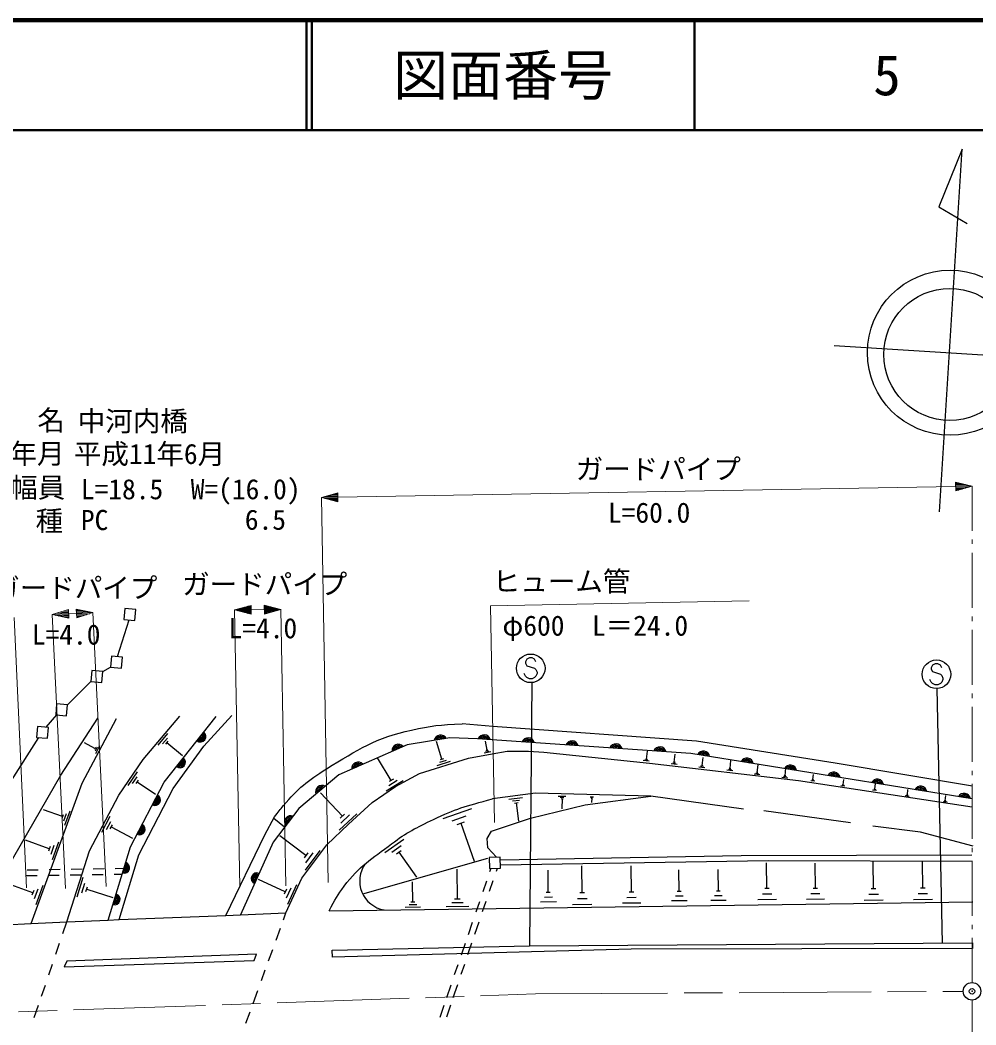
# Model space of a CAD drawing. Units: millimetres, scale not verified. Extents: x 40000 to 680000, y 20000 to 380000.
# Drawn here: x 482736 to 569577, y 288698 to 380000 of the extents above; entities that cross this region are included whole.
import ezdxf
from ezdxf.enums import TextEntityAlignment as Align

# ---------------------------------------------------------------- set-up
doc = ezdxf.new("R2010")
doc.units = ezdxf.units.MM
doc.header["$LTSCALE"] = 1000
doc.header["$PDMODE"] = 32
doc.header["$PDSIZE"] = 500
doc.linetypes.add('CHAIN', pattern=[18.5, 12, -1.5, 3.5, -1.5])
for name, color, linetype, lineweight in [('M-BGD', 7, 'Continuous', 25), ('M-BGD-HTXT', 7, 'Continuous', 13), ('M-BMK', 2, 'CHAIN', 13), ('M-BMK-ROW', 30, 'Continuous', 25), ('M-BMK-SRVR', 3, 'Continuous', 25), ('M-STR-HTXT', 7, 'Continuous', 13), ('M-STR-STR1', 1, 'Continuous', 25), ('M-STR-STRC', 7, 'Continuous', 25), ('M-STR-STRD', 7, 'Continuous', 25), ('M-TTL', 2, 'Continuous', 140), ('M-TTL-LINE', 7, 'Continuous', 50)]:
    doc.layers.add(name, color=color, linetype=linetype, lineweight=lineweight)
doc.layers.add('M-OTRS', color=6, linetype='Continuous')
doc.layers.add('M-TTL-TXT', color=7, linetype='Continuous')
doc.styles.add('ＭＳ ゴシック', font='')
doc.styles.get('ＭＳ ゴシック').set_extended_font_data('MS Gothic')

msp = doc.modelspace()

# ---------------------------------------------------------------- linework, layer by layer
at = {"layer": 'M-BGD'}
for p, q in [((568332, 368272), (566197, 363023)), ((566283, 335306), (568332, 368272)), ((566197, 363023), (568790, 361513)), ((556703, 350430), (577663, 349127)), ((495281, 314122), (496172, 315180)), ((489529, 313821), (488587, 314321)), ((495680, 314238), (496125, 314767)), ((495967, 314222), (496190, 314487)), ((496079, 314354), (497489, 313166)), ((521067, 312833), (520563, 314447)), ((525159, 313656), (525009, 314474)), ((489576, 313910), (489482, 313733)), ((489740, 313935), (489553, 313582)), ((489952, 314049), (489577, 313343)), ((523473, 312933), (525637, 313323)), ((525503, 313508), (524890, 313396)), ((525331, 313582), (525024, 313526)), ((525235, 313670), (525082, 313642)), ((539647, 312857), (539729, 313568)), ((542173, 312567), (542256, 313285)), ((516459, 310916), (515213, 312966)), ((521798, 312619), (520588, 312241)), ((521433, 312726), (520828, 312537)), ((521218, 312881), (520916, 312786)), ((539893, 312648), (539360, 312710)), ((539770, 312753), (539503, 312783)), ((539714, 312849), (539580, 312865)), ((542421, 312356), (541883, 312418)), ((542297, 312461), (542028, 312493)), ((542240, 312559), (542105, 312575)), ((544772, 312268), (544636, 312284)), ((544704, 312276), (544788, 313002)), ((547241, 311985), (547325, 312718)), ((549710, 311625), (549792, 312336)), ((492542, 310450), (493390, 311690)), ((544955, 312063), (544411, 312126)), ((544830, 312170), (544557, 312201)), ((547494, 311770), (546945, 311833)), ((547368, 311877), (547093, 311909)), ((547309, 311977), (547172, 311993)), ((549956, 311417), (549423, 311478)), ((549833, 311521), (549566, 311552)), ((549776, 311618), (549643, 311633)), ((552303, 311327), (552168, 311343)), ((552236, 311335), (552319, 312053)), ((554767, 310985), (554822, 311463)), ((492961, 310619), (493384, 311239)), ((493273, 310632), (493485, 310942)), ((493379, 310787), (495033, 309657)), ((517539, 310871), (516001, 309937)), ((516999, 310894), (516230, 310427)), ((516651, 311033), (516266, 310800)), ((552484, 311124), (551945, 311187)), ((552360, 311230), (552090, 311261)), ((554932, 310845), (554574, 310886)), ((554849, 310915), (554670, 310936)), ((554812, 310980), (554722, 310990)), ((557594, 310453), (557415, 310474)), ((557556, 310518), (557467, 310528)), ((557511, 310523), (557567, 311001)), ((560389, 310134), (560445, 310611)), ((512020, 307665), (510026, 309790)), ((557677, 310383), (557319, 310425)), ((560555, 309993), (560196, 310035)), ((560472, 310064), (560293, 310084)), ((560434, 310128), (560345, 310139)), ((563429, 309529), (563250, 309549)), ((563391, 309594), (563302, 309604)), ((563347, 309599), (563402, 310076)), ((566786, 309067), (566841, 309544)), ((527139, 309221), (528395, 309372)), ((527478, 309050), (528106, 309125)), ((527660, 308859), (527974, 308897)), ((527817, 308878), (528018, 307202)), ((531636, 309497), (532329, 309480)), ((531806, 309378), (532153, 309369)), ((531890, 309260), (532063, 309255)), ((531977, 309258), (531953, 308334)), ((534516, 309424), (534833, 309416)), ((534594, 309369), (534752, 309365)), ((534632, 309315), (534711, 309313)), ((534672, 309314), (534661, 308892)), ((563512, 309459), (563154, 309500)), ((566951, 308927), (566593, 308968)), ((566869, 308997), (566690, 309017)), ((566831, 309062), (566741, 309072)), ((486578, 307622), (484861, 308245)), ((486637, 307783), (486520, 307461)), ((486910, 307867), (486676, 307223)), ((487241, 308111), (486774, 306823)), ((513316, 307882), (511722, 306386)), ((512220, 307852), (511821, 307478)), ((512668, 307773), (511871, 307025)), ((521178, 307442), (523770, 308361)), ((521979, 307240), (523275, 307699)), ((558189, 307054), (550303, 308161)), ((490159, 306221), (490921, 307668)), ((490591, 306456), (490971, 307179)), ((490927, 306510), (491117, 306871)), ((505784, 307471), (506773, 306685)), ((522456, 306922), (523104, 307152)), ((522780, 307037), (524005, 303581)), ((491022, 306690), (492950, 305675)), ((508709, 304104), (506343, 305878)), ((485391, 304698), (483224, 305484)), ((485809, 305006), (485514, 304193)), ((486227, 305314), (485638, 303689)), ((505728, 305311), (502752, 298703)), ((515885, 304369), (517591, 305583)), ((516514, 304388), (517367, 304995)), ((485464, 304901), (485317, 304495)), ((508875, 304326), (508543, 303882)), ((509966, 304548), (508635, 302773)), ((509337, 304326), (508672, 303438)), ((516929, 304256), (517356, 304559)), ((517142, 304407), (518761, 302132)), ((513865, 300597), (525237, 303858)), ((526363, 303940), (525364, 303905)), ((525364, 303905), (525399, 302906)), ((526398, 302941), (526363, 303940)), ((533801, 300688), (533767, 303156)), ((538284, 300772), (538251, 303139)), ((550595, 301084), (550563, 303431)), ((554992, 301101), (554960, 303393)), ((560280, 301070), (560246, 303509)), ((564751, 301125), (564717, 303546)), ((483299, 302263), (484298, 302279)), ((483378, 302786), (484378, 302803)), ((485298, 302296), (486298, 302312)), ((485378, 302820), (486378, 302837)), ((487298, 302329), (488298, 302345)), ((487378, 302853), (488378, 302870)), ((489298, 302362), (490298, 302379)), ((489378, 302887), (490377, 302904)), ((491297, 302395), (492011, 302407)), ((491377, 302921), (492171, 302934)), ((522472, 300125), (522434, 302861)), ((525399, 302906), (526398, 302941)), ((525428, 302622), (525533, 302928)), ((526074, 302905), (525977, 302622)), ((530729, 300730), (530700, 302770)), ((542623, 300820), (542596, 302803)), ((546179, 300846), (546151, 302816)), ((483894, 300692), (481569, 301535)), ((484791, 301353), (484159, 299610)), ((487911, 300334), (488478, 302112)), ((488349, 300684), (488632, 301573)), ((506824, 300802), (504409, 301896)), ((507837, 301434), (507017, 299624)), ((518423, 299847), (518397, 301700)), ((524808, 300814), (525146, 301800)), ((525697, 301800), (525360, 300814)), ((483973, 300910), (483815, 300474)), ((484342, 301023), (484026, 300151)), ((488716, 300812), (488858, 301256)), ((488787, 301034), (491157, 300278)), ((506926, 301029), (506721, 300576)), ((507330, 301118), (506920, 300213)), ((530911, 300733), (530547, 300728)), ((534021, 300691), (533581, 300685)), ((538496, 300774), (538073, 300769)), ((542984, 300399), (542275, 300389)), ((542801, 300822), (542446, 300817)), ((546536, 300429), (545833, 300419)), ((546354, 300849), (546003, 300844)), ((551022, 300587), (550183, 300575)), ((550805, 301087), (550386, 301081)), ((555408, 300616), (554589, 300604)), ((555196, 301104), (554787, 301098)), ((560723, 300553), (559852, 300541)), ((560498, 301073), (560062, 301067)), ((565190, 300612), (564325, 300600)), ((564967, 301128), (564534, 301122)), ((510817, 299078), (569305, 299894)), ((518774, 299621), (518079, 299611)), ((518597, 299850), (518249, 299845)), ((522990, 299790), (521964, 299776)), ((522729, 300129), (522216, 300121)), ((524171, 298958), (524499, 299913)), ((525053, 299913), (524728, 298958)), ((531470, 299866), (530013, 299846)), ((531099, 300298), (530371, 300288)), ((534697, 299643), (532934, 299618)), ((534249, 300166), (533368, 300153)), ((539144, 299769), (537453, 299745)), ((538714, 300270), (537869, 300258)), ((543344, 299979), (541927, 299959)), ((546894, 300012), (545487, 299992)), ((551448, 300090), (549771, 300067)), ((555824, 300130), (554187, 300107)), ((561166, 300036), (559423, 300012)), ((565630, 300099), (563900, 300075)), ((519124, 299394), (517735, 299375)), ((523508, 299455), (521455, 299427)), ((481341, 297798), (483754, 297906)), ((483754, 297906), (486973, 298052)), ((523472, 296920), (523852, 298027)), ((524410, 298027), (524032, 296920)), ((522831, 295051), (523200, 296126)), ((523762, 296126), (523395, 295051)), ((522218, 293266), (522535, 294190)), ((523101, 294190), (522786, 293266)), ((521504, 291185), (521901, 292342)), ((522471, 292342), (522062, 291143)), ((520891, 289397), (521262, 290480)), ((521836, 290480), (521466, 289397))]:
    msp.add_line(p, q, dxfattribs=at)
for points in [[(481585, 302961), (486443, 311382), (489813, 316578)], [(483754, 297906), (488379, 310662), (491502, 316543)], [(486973, 298052), (489034, 304515), (491692, 309560), (493910, 312806), (497237, 316755)], [(490743, 298222), (492760, 304877), (495823, 310740), (500561, 316721)], [(491752, 298267), (493528, 304166), (496655, 310176), (499425, 314034), (501970, 316807)], [(569274, 310379), (556804, 312492), (544183, 314487), (525683, 315821), (522908, 316042)], [(569224, 309229), (543671, 313374), (524290, 314700), (521794, 314768), (517889, 314160), (511699, 311417), (508056, 308360), (505728, 305311)], [(525637, 313323), (526992, 313577), (528939, 313577), (530306, 313466)], [(530306, 313466), (539936, 312485), (553469, 310900), (569241, 308523)], [(512563, 306943), (514715, 308921), (516832, 310360), (519033, 311545), (523473, 312933)], [(548454, 308293), (540053, 309482), (529558, 309751), (525670, 309246)], [(526029, 303928), (525246, 304774), (525174, 305639), (525570, 306288), (529123, 307497), (534064, 308687), (540053, 309482)], [(501433, 298651), (504968, 305980), (505852, 307594)], [(506894, 298867), (508324, 302026), (510597, 305055), (512563, 306943)], [(569325, 304936), (564552, 306222), (560201, 306768)], [(526372, 303690), (548256, 304087), (569217, 304159)], [(526388, 303235), (550711, 303629), (569272, 303583)]]:
    msp.add_lwpolyline(points, dxfattribs=at)
for centre, radius in [((567225, 349776), 7500), ((567206, 349619), 6000)]:
    msp.add_circle(centre, radius, dxfattribs=at)
for centre, radius, start, end in [((499123, 314906), 500, 231.61327, 51.61327), ((499123, 314906), 400, 231.61327, 51.61327), ((499123, 314906), 300, 231.61327, 51.61327), ((499123, 314906), 200, 231.61327, 51.61327), ((520942, 314455), 578, 26.7823, 170.89179), ((524890, 314480), 578, 14.02972, 158.13922), ((499123, 314906), 100, 231.61327, 51.61327), ((499123, 314906), 100, 231.61327, 51.61327), ((517104, 313618), 578, 41.84335, 185.95284), ((517104, 313618), 462, 46.55023, 181.24597), ((520942, 314455), 462, 31.48917, 166.18491), ((520942, 314455), 347, 39.73519, 157.93889), ((520942, 314455), 231, 59.21521, 138.45888), ((524890, 314480), 462, 18.7366, 153.43234), ((524890, 314480), 347, 26.98262, 145.18632), ((524890, 314480), 231, 46.46264, 125.7063), ((528880, 314207), 578, 14.02972, 158.13922), ((528880, 314207), 462, 18.7366, 153.43234), ((528880, 314207), 347, 26.98262, 145.18632), ((528880, 314207), 231, 46.46264, 125.7063), ((532871, 313934), 578, 14.02972, 158.13922), ((532871, 313934), 462, 18.7366, 153.43234), ((532871, 313934), 347, 26.98262, 145.18632), ((532871, 313934), 231, 46.46264, 125.7063), ((536862, 313661), 578, 14.02972, 158.13922), ((536862, 313661), 462, 18.7366, 153.43234), ((517104, 313618), 347, 54.79625, 172.99995), ((517104, 313618), 231, 74.27626, 153.51993), ((536862, 313661), 347, 26.98262, 145.18632), ((536862, 313661), 231, 46.46264, 125.7063), ((540852, 313388), 578, 14.02972, 158.13922), ((540852, 313388), 462, 18.7366, 153.43234), ((540852, 313388), 347, 26.98262, 145.18632), ((540852, 313388), 231, 46.46264, 125.7063), ((544814, 313008), 578, 8.73246, 152.84195), ((544814, 313008), 462, 13.43933, 148.13507), ((544814, 313008), 347, 21.68535, 139.88906), ((544814, 313008), 231, 41.16537, 120.40904), ((497260, 312555), 500, 231.61327, 51.61327), ((497260, 312555), 400, 231.61327, 51.61327), ((497260, 312555), 300, 231.61327, 51.61327), ((497260, 312555), 200, 231.61327, 51.61327), ((497260, 312555), 100, 231.61327, 51.61327), ((497260, 312555), 100, 231.61327, 51.61327), ((513447, 311997), 578, 41.84335, 185.95284), ((513447, 311997), 462, 46.55023, 181.24597), ((513447, 311997), 347, 54.79625, 172.99995), ((548763, 312367), 578, 8.73246, 152.84195), ((548763, 312367), 462, 13.43933, 148.13507), ((548763, 312367), 347, 21.68535, 139.88906), ((548763, 312367), 231, 41.16537, 120.40904), ((552711, 311727), 578, 8.73246, 152.84195), ((513447, 311997), 231, 74.27626, 153.51993), ((552711, 311727), 462, 13.43933, 148.13507), ((552711, 311727), 347, 21.68535, 139.88906), ((552711, 311727), 231, 41.16537, 120.40904), ((556659, 311086), 578, 8.73246, 152.84195), ((556659, 311086), 462, 13.43933, 148.13507), ((556659, 311086), 347, 21.68535, 139.88906), ((510154, 309888), 578, 57.95892, 202.06841), ((556659, 311086), 231, 41.16537, 120.40904), ((560608, 310446), 578, 8.73246, 152.84195), ((560608, 310446), 462, 13.43933, 148.13507), ((560608, 310446), 347, 21.68535, 139.88906), ((560608, 310446), 231, 41.16537, 120.40904), ((494986, 309138), 500, 242.41495, 62.41495), ((510154, 309888), 462, 62.6658, 197.36154), ((510154, 309888), 347, 70.91181, 189.11552), ((510154, 309888), 231, 90.39183, 169.6355), ((564556, 309806), 578, 8.73246, 152.84195), ((564556, 309806), 462, 13.43933, 148.13507), ((564556, 309806), 347, 21.68535, 139.88906), ((564556, 309806), 231, 41.16537, 120.40904), ((568505, 309165), 578, 8.73246, 152.84195), ((568505, 309165), 462, 13.43933, 148.13507), ((494986, 309138), 400, 242.41495, 62.41495), ((494986, 309138), 300, 242.41495, 62.41495), ((494986, 309138), 200, 242.41495, 62.41495), ((494986, 309138), 100, 242.41495, 62.41495), ((494986, 309138), 100, 242.41495, 62.41495), ((568505, 309165), 347, 21.68535, 139.88906), ((568505, 309165), 231, 41.16537, 120.40904), ((507341, 307130), 578, 70.5691, 214.6786), ((493596, 306479), 500, 242.41495, 62.41495), ((493596, 306479), 400, 242.41495, 62.41495), ((507341, 307130), 462, 75.27598, 209.97172), ((507341, 307130), 347, 83.522, 201.7257), ((507341, 307130), 231, 103.00202, 182.24568), ((493596, 306479), 300, 242.41495, 62.41495), ((493596, 306479), 200, 242.41495, 62.41495), ((493596, 306479), 100, 242.41495, 62.41495), ((493596, 306479), 100, 242.41495, 62.41495), ((492186, 302985), 500, 253.1449, 73.1449), ((492186, 302985), 400, 253.1449, 73.1449), ((492186, 302985), 300, 253.1449, 73.1449), ((492186, 302985), 200, 253.1449, 73.1449), ((516257, 301777), 2667, 143.98992, 260.3364), ((492186, 302985), 100, 253.1449, 73.1449), ((492186, 302985), 100, 253.1449, 73.1449), ((504240, 302007), 500, 65.7567, 245.7567), ((504240, 302007), 400, 65.7567, 245.7567), ((504240, 302007), 300, 65.7567, 245.7567), ((504240, 302007), 200, 65.7567, 245.7567), ((504240, 302007), 100, 65.7567, 245.7567), ((504240, 302007), 100, 65.7567, 245.7567), ((491316, 300114), 500, 253.1449, 73.1449), ((491316, 300114), 400, 253.1449, 73.1449), ((491316, 300114), 300, 253.1449, 73.1449), ((491316, 300114), 200, 253.1449, 73.1449), ((491316, 300114), 100, 253.1449, 73.1449), ((491316, 300114), 100, 253.1449, 73.1449)]:
    msp.add_arc(centre, radius, start, end, dxfattribs=at)
for points in [[(505852, 307594), (506200, 308094), (506340, 308238), (506675, 308633), (507972, 310167), (508878, 310914), (510588, 311969), (513409, 313711), (515069, 314800), (518311, 315492), (520080, 315870), (520848, 315998), (522908, 316042)], [(510817, 299078), (511339, 300124), (511592, 300473), (512190, 301300), (513512, 303127), (514705, 303775), (516492, 305152), (517856, 306204), (518750, 306625), (520300, 307376), (522299, 308345), (523153, 308540), (525670, 309246)]]:
    msp.add_open_spline(points, degree=3, knots=[0, 0, 0, 0, 1, 1, 1, 2, 2, 2, 3, 3, 3, 4, 4, 4, 4], dxfattribs=at)
at = {"layer": 'M-BGD-HTXT'}
for p, q in [((569236, 337640), (569235, 333596)), ((569234, 332796), (569234, 332396)), ((569234, 331596), (569233, 326596)), ((569233, 325796), (569233, 325396)), ((569232, 324596), (569231, 319596)), ((569231, 318796), (569231, 318396)), ((569231, 317596), (569230, 312596)), ((569229, 311796), (569229, 311396)), ((569229, 310596), (569228, 305596)), ((569228, 304796), (569228, 304396)), ((569227, 303596), (569226, 298596)), ((569226, 297796), (569226, 297396)), ((569226, 296596), (569225, 292552)), ((569224, 290952), (569224, 287757))]:
    msp.add_line(p, q, dxfattribs=at)
at = {"layer": 'M-BMK'}
msp.add_lwpolyline([(469112, 289410), (529558, 291517), (568424, 291748)], dxfattribs=at)
at = {"layer": 'M-BMK-ROW'}
for p, q in [((492260, 326540), (492173, 325544)), ((493257, 326453), (492260, 326540)), ((493169, 325457), (493257, 326453)), ((491583, 322162), (492639, 325504)), ((492173, 325544), (493169, 325457)), ((491045, 322209), (490958, 321213)), ((492041, 322122), (491045, 322209)), ((491954, 321125), (492041, 322122)), ((489263, 320900), (489176, 319904)), ((490259, 320813), (489263, 320900)), ((490172, 319817), (490259, 320813)), ((490259, 320813), (490958, 321213)), ((490958, 321213), (491954, 321125)), ((487053, 317778), (489176, 319904)), ((489176, 319904), (490172, 319817)), ((486057, 317865), (485970, 316869)), ((487053, 317778), (486057, 317865)), ((486966, 316782), (487053, 317778)), ((485105, 315752), (486074, 316860)), ((485970, 316869), (486966, 316782)), ((484312, 315821), (484225, 314825)), ((485308, 315734), (484312, 315821)), ((485221, 314738), (485308, 315734)), ((481943, 310918), (484432, 314807)), ((484225, 314825), (485221, 314738))]:
    msp.add_line(p, q, dxfattribs=at)
at = {"layer": 'M-BMK-SRVR'}
msp.add_circle((569224, 291752), 800, dxfattribs=at)
at = {"layer": 'M-OTRS'}
msp.add_point((569224, 291752), dxfattribs=at)
at = {"layer": 'M-STR-HTXT'}
for p, q in [((569236, 337640), (567729, 338016)), ((567729, 338016), (567743, 337212)), ((568030, 337941), (567730, 337936)), ((567732, 337855), (568332, 337866)), ((510110, 336612), (511603, 337039)), ((511305, 336954), (511604, 336959)), ((511617, 336236), (511603, 337039)), ((511610, 336638), (567736, 337614)), ((568633, 337791), (567733, 337775)), ((567734, 337695), (568934, 337715)), ((569236, 337640), (567736, 337614)), ((567737, 337534), (568937, 337555)), ((568638, 337469), (567739, 337453)), ((567740, 337373), (568340, 337383)), ((568041, 337298), (567741, 337293)), ((569236, 337640), (567743, 337212)), ((510110, 336612), (511610, 336638)), ((510730, 301635), (510110, 336612)), ((510110, 336612), (511617, 336236)), ((511609, 336718), (510409, 336697)), ((511611, 336557), (510412, 336536)), ((510707, 336783), (511607, 336798)), ((510713, 336461), (511613, 336477)), ((511606, 336879), (511006, 336868)), ((511614, 336397), (511014, 336386)), ((511316, 336311), (511616, 336316)), ((485640, 325979), (487119, 326453)), ((485640, 325979), (487139, 326051)), ((485640, 325979), (486847, 301084)), ((485640, 325979), (487158, 325650)), ((487135, 326132), (485936, 326074)), ((487142, 325971), (485944, 325913)), ((486232, 326168), (487131, 326212)), ((487127, 326292), (486528, 326263)), ((486823, 326358), (487123, 326373)), ((487158, 325650), (487119, 326453)), ((487139, 326051), (487861, 326086)), ((489359, 326159), (487841, 326488)), ((487841, 326488), (487880, 325685)), ((488145, 326422), (487845, 326408)), ((487849, 326327), (488448, 326356)), ((488752, 326291), (487853, 326247)), ((487857, 326167), (489055, 326225)), ((489359, 326159), (487861, 326086)), ((487865, 326006), (489063, 326064)), ((488767, 325969), (487868, 325926)), ((489359, 326159), (487880, 325685)), ((489359, 326159), (490566, 301264)), ((502225, 326401), (503720, 326821)), ((502225, 326401), (503724, 326419)), ((502225, 326401), (502691, 301259)), ((502225, 326401), (503729, 326017)), ((503724, 326499), (502524, 326485)), ((503725, 326339), (502526, 326325)), ((502823, 326569), (503723, 326580)), ((502826, 326248), (503726, 326258)), ((503722, 326660), (503122, 326653)), ((503727, 326178), (503127, 326171)), ((503421, 326737), (503721, 326741)), ((503428, 326094), (503728, 326098)), ((503729, 326017), (503720, 326821)), ((503724, 326419), (504922, 326433)), ((506422, 326451), (504917, 326835)), ((504917, 326835), (504927, 326031)), ((505218, 326758), (504918, 326755)), ((504919, 326674), (505519, 326681)), ((505820, 326604), (504920, 326594)), ((504921, 326514), (506121, 326528)), ((506422, 326451), (504922, 326433)), ((504923, 326353), (506123, 326367)), ((505824, 326283), (504924, 326272)), ((504925, 326192), (505525, 326199)), ((505226, 326115), (504926, 326112)), ((506422, 326451), (504927, 326031)), ((506421, 326479), (506888, 301337)), ((483329, 301166), (482183, 325712)), ((486247, 325847), (487146, 325891)), ((487150, 325811), (486551, 325781)), ((486855, 325716), (487154, 325730)), ((487872, 325846), (488472, 325875)), ((488176, 325780), (487876, 325765))]:
    msp.add_line(p, q, dxfattribs=at)
msp.add_lwpolyline([(525852, 307092), (525481, 326785), (548985, 327223)], dxfattribs=at)
at = {"layer": 'M-STR-STR1'}
for p, q in [((491752, 298267), (501433, 298651)), ((501433, 298651), (502752, 298703)), ((502752, 298703), (506894, 298867)), ((506670, 298250), (506894, 298867)), ((486619, 297008), (486973, 298052)), ((486973, 298052), (490743, 298222)), ((490743, 298222), (491752, 298267)), ((505992, 296384), (506394, 297489)), ((485978, 295118), (486323, 296134)), ((505320, 294531), (505691, 295554)), ((485349, 293261), (485669, 294206)), ((504662, 292721), (505014, 293689)), ((484687, 291310), (485030, 292322)), ((503904, 290635), (504341, 291837)), ((484025, 289359), (484406, 290481)), ((503257, 288851), (503628, 289873))]:
    msp.add_line(p, q, dxfattribs=at)
at = {"layer": 'M-STR-STRC'}
for p, q in [((528775, 321925), (528657, 321688)), ((528657, 321688), (528657, 321570)), ((528657, 321570), (528775, 321334)), ((529011, 322043), (528775, 321925)), ((529248, 322043), (529011, 322043)), ((529484, 321925), (529248, 322043)), ((529602, 321688), (529484, 321925)), ((565641, 321386), (565522, 321149)), ((565877, 321504), (565641, 321386)), ((566113, 321504), (565877, 321504)), ((566350, 321386), (566113, 321504)), ((566468, 321149), (566350, 321386)), ((528657, 320388), (528539, 320625)), ((528775, 321334), (529484, 321098)), ((529484, 321098), (529602, 320979)), ((529602, 320979), (529720, 320743)), ((529720, 320625), (529602, 320388)), ((529720, 320743), (529720, 320625)), ((565522, 321149), (565522, 321031)), ((565522, 321031), (565641, 320795)), ((565641, 320795), (566350, 320559)), ((566350, 320559), (566468, 320440)), ((528775, 320270), (528657, 320388)), ((529011, 320152), (528775, 320270)), ((529248, 320152), (529011, 320152)), ((529217, 319800), (529027, 295890)), ((529484, 320270), (529248, 320152)), ((529602, 320388), (529484, 320270)), ((565522, 319849), (565404, 320086)), ((565641, 319731), (565522, 319849)), ((565877, 319613), (565641, 319731)), ((566113, 319613), (565877, 319613)), ((566350, 319731), (566113, 319613)), ((566468, 319849), (566350, 319731)), ((566468, 320440), (566586, 320204)), ((566586, 320086), (566468, 319849)), ((566586, 320204), (566586, 320086)), ((566036, 319259), (566517, 296140))]:
    msp.add_line(p, q, dxfattribs=at)
for centre in [(529130, 321098), (565995, 320559)]:
    msp.add_circle(centre, 1300, dxfattribs=at)
at = {"layer": 'M-STR-STRD'}
for points in [[(511086, 295492), (529027, 295890), (569279, 296159), (569279, 295631), (538245, 295574), (511132, 294845)], [(486994, 294485), (486735, 293976), (504001, 294559), (504224, 295111)]]:
    msp.add_lwpolyline(points, close=True, dxfattribs=at)
at = {"layer": 'M-TTL'}
msp.add_line((680000, 380000), (40000, 380000), dxfattribs=at)
at = {"layer": 'M-TTL-LINE'}
for p, q in [((508747, 380000), (508747, 370000)), ((509247, 380000), (509247, 370000)), ((543997, 380000), (543997, 370000)), ((40000, 370000), (680000, 370000))]:
    msp.add_line(p, q, dxfattribs=at)

# ---------------------------------------------------------------- texts
at = {"layer": 'M-STR-HTXT', "style": 'ＭＳ ゴシック'}
for s, p in [('橋\u3000\u3000名', (481807, 342173)), ('中河内橋', (492978, 342092)), ('架設年月', (481780, 339143)), ('平成11年6月', (494496, 339116)), ('ガードパイプ', (540717, 337740)), ('橋長幅員', (481834, 336060)), ('L=18.5\u3000W=(16.0)', (498237, 335910)), ('L=60.0', (539889, 333781)), ('橋\u3000\u3000種', (481645, 333030)), ('PC', (489505, 333109)), ('6.5', (505027, 333139)), ('ガードパイプ', (504960, 327274)), ('ヒューム管', (531933, 327533)), ('ガードパイプ', (487709, 326942)), ('L=4.0', (486922, 322703)), ('L=4.0', (504794, 323277)), ('φ600\u3000L＝24.0', (534996, 323516))]:
    msp.add_text(s, height=1833, dxfattribs=at).set_placement(p, align=Align.BOTTOM_CENTER)
at = {"layer": 'M-TTL-TXT', "style": 'ＭＳ ゴシック'}
for s, p in [('図面番号', (526622, 375000)), ('5', (561497, 375000))]:
    msp.add_text(s, height=3666, dxfattribs=at).set_placement(p, align=Align.MIDDLE_CENTER)

doc.saveas('drawing.dxf')
